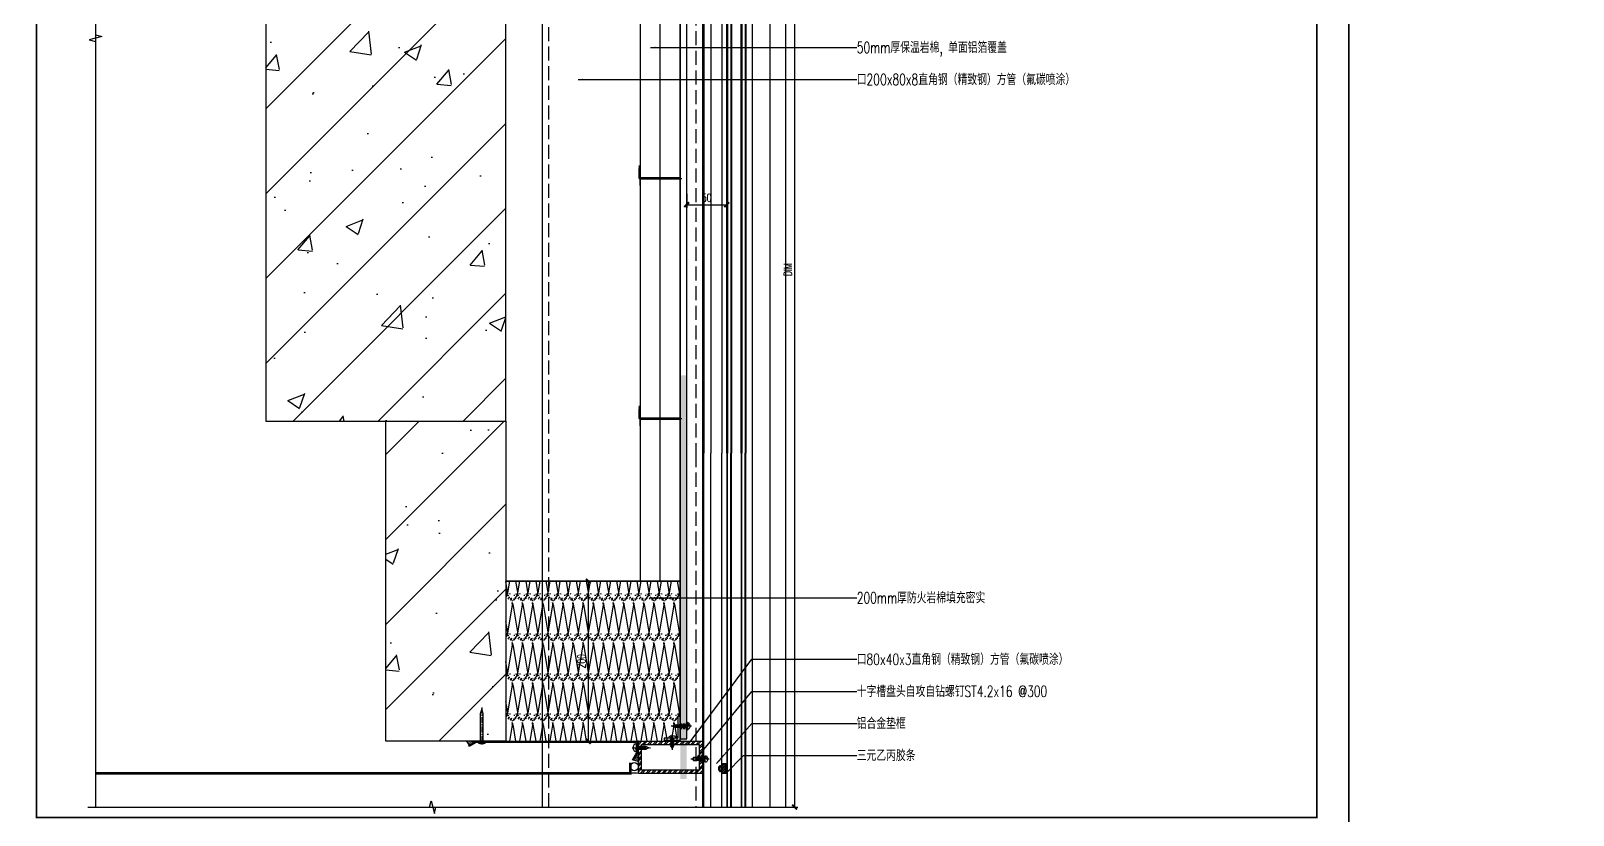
# Model space of a CAD drawing. Extents: x -160106 to 966792, y -663931 to 1550022.
# Drawn here: x -78900 to -76973, y -86502 to -85523 of the extents above; entities that cross this region are included whole.
import ezdxf
from ezdxf.enums import TextEntityAlignment as Align
from ezdxf.xclip import XClip

# ---------------------------------------------------------------- set-up
doc = ezdxf.new("R2010")
doc.units = 0
for name, pattern in [('CENTER', [2, 1.25, -0.25, 0.25, -0.25]), ('ZN-CENTER', [2, 1.25, -0.25, 0.25, -0.25]), ('ZN-DASH', [0.35, 0.25, -0.1])]:
    doc.linetypes.add(name, pattern=pattern)
for name, color, linetype in [('!ZN1-填充-8', 8, 'Continuous'), ('!ZN3-不锈钢板幕墙-7', 7, 'Continuous'), ('!ZN3-其它材质幕墙-60', 60, 'Continuous'), ('!ZN3-玻璃幕墙-4', 4, 'Continuous'), ('!ZN4-辅助材料-1', 1, 'Continuous'), ('!ZN4-配件-11', 11, 'Continuous'), ('!ZN5-钢材投影-40', 40, 'Continuous'), ('!ZN5-铝材投影-112', 112, 'Continuous'), ('!ZN5-铝材断面-6', 6, 'Continuous'), ('!ZN6-虚线-8', 8, 'ZN-DASH'), ('0-cxFrame', 155, 'Continuous'), ('11紧固件', 11, 'Continuous'), ('20剖面图$0$AS-COLN', 6, 'Continuous'), ('20剖面图$0$AS-WALL', 40, 'Continuous'), ('20剖面图$0$PUB_HATCH', 8, 'Continuous'), ('2钢材断面', 2, 'Continuous'), ('3符号', 173, 'Continuous'), ('A_Hatch', 8, 'Continuous'), ('BM', 8, '保温棉'), ('DIM', 173, 'Continuous'), ('Fill', 8, 'Continuous'), ('pj', 4, 'Continuous'), ('TC', 130, 'Continuous'), ('TEXT', 7, 'Continuous'), ('user', 7, 'Continuous')]:
    doc.layers.add(name, color=color, linetype=linetype)
doc.layers.add('0-cxText', color=131, linetype='Continuous', lineweight=25)
doc.styles.add('cx_tuming', font='simhei.ttf')
doc.styles.add('cx_tuqian1', font='')
doc.styles.add('DHTEXT-1', font='ROMANS.shx', dxfattribs={"width": 0.7, "bigfont": 'CHINESE.shx'})
doc.styles.add('黑体', font='simhei.ttf', dxfattribs={"height": 12})
doc.styles.get('cx_tuqian1').set_extended_font_data('SimSun')
doc.linetypes.add('保温棉', pattern='A,0.006248,-6.2484,[134,ltypeshp.shx,S=6.2484,R=0,X=-6.2484,Y=0],-12.4968,[134,ltypeshp.shx,S=6.2484,R=180,X=6.2484,Y=0],-6.2484', length=24.999848)
doc.dimstyles.new('ZN4', dxfattribs={"dimscale": 4, "dimtxt": 2.5, "dimasz": 1.5, "dimexe": 1, "dimexo": 2, "dimgap": 0.9, "dimtad": 1, "dimdec": 0, "dimdsep": 46, "dimtxsty": 'DHTEXT-1', "dimblk": 'ARCHTICK', "dimcen": 2.5, "dimclrd": 173, "dimclre": 173, "dimclrt": 7, "dimazin": 2, "dimtfac": 1, "dimtix": 1, "dimtmove": 2, "dimatfit": 3, "dimfxl": 0, "dimarcsym": 0})

# ---------------------------------------------------------------- blocks, each defined once
blk = doc.blocks.new('*U2284')
at = {"layer": '!ZN1-填充-8'}
for p, q in [((-23, 8), (-23, 900)), ((-19, 8), (-19, 900)), ((-5, 8), (-5, 900)), ((-1, 8), (-1, 900))]:
    blk.add_line(p, q, dxfattribs=at)
at = {"layer": '!ZN3-玻璃幕墙-4'}
for points in [[(-24, 900), (-24, 9), (-23, 8), (-19, 8), (-18, 9), (-18, 900)], [(-6, 900), (-6, 9), (-5, 8), (-1, 8), (0, 9), (0, 900)]]:
    blk.add_lwpolyline(points, dxfattribs=at)
at = {"layer": '!ZN5-钢材投影-40', "ltscale": 0.3}
for p, q in [((-254.4, 900), (-254.4, -900)), ((-54.4, 900), (-54.4, -900))]:
    blk.add_line(p, q, dxfattribs=at)
at = {"layer": '!ZN5-铝材投影-112'}
for p, q in [((-52.4, 40), (-52.4, 900)), ((-43.9, 40), (-43.9, 900)), ((-30, 40), (-30, 900)), ((8, 900), (8, -900)), ((30, 900), (30, -900))]:
    blk.add_line(p, q, dxfattribs=at)
at = {"layer": '!ZN6-虚线-8', "color": 8, "linetype": 'ZN-DASH', "ltscale": 70}
for p, q in [((-246.4, -900), (-246.4, 900)), ((-62.4, 900), (-62.4, -900))]:
    blk.add_line(p, q, dxfattribs=at)
blk = doc.blocks.new('*U1405')
at = {"layer": '!ZN1-填充-8'}
for p, q in [((-23, -8), (-23, -900)), ((-19, -8), (-19, -900)), ((-5, -8), (-5, -900)), ((-1, -8), (-1, -900))]:
    blk.add_line(p, q, dxfattribs=at)
at = {"layer": '!ZN3-玻璃幕墙-4'}
for points in [[(-24, -900), (-24, -9), (-23, -8), (-19, -8), (-18, -9), (-18, -900)], [(-6, -900), (-6, -9), (-5, -8), (-1, -8), (0, -9), (0, -900)]]:
    blk.add_lwpolyline(points, dxfattribs=at)
at = {"layer": '!ZN5-钢材投影-40', "ltscale": 0.3}
for p, q in [((-254.4, 531.9), (-254.4, -900)), ((-54.4, 531.9), (-54.4, -900))]:
    blk.add_line(p, q, dxfattribs=at)
at = {"layer": '!ZN5-铝材投影-112'}
for p, q in [((8, 531.9), (8, -900)), ((30, 531.9), (30, -900)), ((-52.4, -40), (-52.4, -900)), ((-43.9, -40), (-43.9, -900)), ((-30, -40), (-30, -900))]:
    blk.add_line(p, q, dxfattribs=at)
at = {"layer": '!ZN6-虚线-8', "color": 8, "linetype": 'ZN-DASH', "ltscale": 70}
for p, q in [((-246.4, -900), (-246.4, 531.9)), ((-62.4, 531.9), (-62.4, -900))]:
    blk.add_line(p, q, dxfattribs=at)
blk = doc.blocks.new('6mm-三元乙丙胶条')
at = {"layer": 'TC'}
h = blk.add_hatch(dxfattribs=at)
h.set_pattern_fill('ANSI33', color=256, scale=0.4, angle=-90, style=0)
h.set_pattern_definition([(135, (20798.4202, -134095.806), (-1.796051224, -1.796051224), []), (135, (20798.4202, -134094.01), (-1.796051224, -1.796051224), [1.27, -0.635])])
edge = h.paths.add_edge_path()
edge.add_arc((-0.7, 6.4), 12.4, 262.695, 272.1943, ccw=False)
edge.add_line((-2.3, -5.9), (-4.1, -5.5))
edge.add_line((-4.1, -5.5), (-6, -4.8))
edge.add_arc((-6.1, -5.3), 0.5, 70.0836, 149.7887)
edge.add_line((-6.6, -5), (-7, -5.9))
edge.add_arc((-7.3, -5.7), 0.3, 210.0414, 329.7887, ccw=False)
edge.add_line((-7.6, -5.9), (-8.2, -4.8))
edge.add_arc((-8.4, -4.9), 0.25, 30.0414, 149.444)
edge.add_line((-8.6, -4.8), (-9.2, -5.9))
edge.add_arc((-9.5, -5.7), 0.3, 210.1243, 329.444, ccw=False)
edge.add_line((-9.8, -5.9), (-10.4, -4.8))
edge.add_arc((-10.6, -4.9), 0.25, 30.1243, 149.9586)
edge.add_line((-10.8, -4.8), (-11.5, -5.9))
edge.add_arc((-11.7, -5.7), 0.3, 210.1601, 329.9586, ccw=False)
edge.add_line((-12, -5.9), (-12.4, -5.1))
edge.add_line((-12.4, -5.1), (-12.4, 0))
edge.add_line((-12.4, 0), (-10.4, 0))
edge.add_line((-10.4, 0), (-9.9, -0.1))
edge.add_arc((-9.8, 0.1), 0.3, 255.0049, 360)
edge.add_line((-9.5, 0.1), (-9.5, 1.8))
edge.add_line((-9.5, 1.8), (-10.3, 1.8))
edge.add_line((-10.3, 1.8), (-10.3, 2.1))
edge.add_line((-10.3, 2.1), (-8.9, 3.5))
edge.add_line((-8.9, 3.5), (-8.3, 3.7))
edge.add_line((-8.3, 3.7), (-4.1, 3.7))
edge.add_line((-4.1, 3.7), (-3.5, 3.5))
edge.add_line((-3.5, 3.5), (-2.1, 2.1))
edge.add_line((-2.1, 2.1), (-2.1, 1.8))
edge.add_line((-2.1, 1.8), (-2.9, 1.8))
edge.add_line((-2.9, 1.8), (-2.9, 0.1))
edge.add_arc((-2.6, 0.1), 0.3, 180, 284.9951)
edge.add_line((-2.5, -0.1), (-2, 0))
edge.add_line((-2, 0), (0, 0))
edge.add_line((0, 0), (0, -4.6))
edge.add_arc((-0.2, -4.6), 0.2, -90, 0, ccw=False)
edge.add_line((-0.2, -4.8), (-1.6, -4.8))
edge.add_arc((-1.6, -4.3), 0.5, 245.9871, 270, ccw=False)
edge.add_line((-1.8, -4.8), (-4.1, -3.7))
edge.add_arc((-4.2, -4), 0.25, 65.9871, 228.3665)
edge.add_line((-4.4, -4.2), (-4, -4.5))
edge.add_arc((-0.6, 5.2), 10.3, 250.6786, 266.6226)
edge.add_line((-1.2, -5.1), (-0.7, -5.1))
edge.add_arc((-0.7, -5.7), 0.6, -4.0856, 88.8542, ccw=False)
edge.add_line((-0.1, -5.7), (-0.1, -5.8))
edge.add_arc((-0.3, -5.8), 0.2, 272.1943, 355.9144, ccw=False)
edge = h.paths.add_edge_path(flags=16)
edge.add_arc((-4.7, 2.2), 0.5, 0, 90)
edge.add_line((-4.7, 2.7), (-7.7, 2.7))
edge.add_arc((-7.7, 2.2), 0.5, 90, 180)
edge.add_line((-8.2, 2.2), (-8.2, 0.6))
edge.add_arc((-7.7, 0.6), 0.5, 180, 270)
edge.add_line((-7.7, 0.1), (-4.7, 0.1))
edge.add_arc((-4.7, 0.6), 0.5, 270, 360)
edge.add_line((-4.2, 0.6), (-4.2, 2.2))
at = {"layer": 'pj'}
blk.add_lwpolyline([(-0.3, -6, -0.041472), (-2.3, -5.9), (-4.1, -5.5), (-6, -4.8, 0.362514), (-6.6, -5), (-7, -5.9, -0.575881), (-7.6, -5.9), (-8.2, -4.8, 0.57388), (-8.6, -4.8), (-9.2, -5.9, -0.573399), (-9.8, -5.9), (-10.4, -4.8, 0.576387), (-10.8, -4.8), (-11.5, -5.9, -0.576179), (-12, -5.9), (-12.4, -5.1), (-12.4, 0), (-10.4, 0), (-9.9, -0.1, 0.493119), (-9.5, 0.1), (-9.5, 1.8), (-10.3, 1.8), (-10.3, 2.1), (-8.9, 3.5), (-8.3, 3.7), (-4.1, 3.7), (-3.5, 3.5), (-2.1, 2.1), (-2.1, 1.8), (-2.9, 1.8), (-2.9, 0.1, 0.493119), (-2.5, -0.1), (-2, 0), (0, 0), (0, -4.6, -0.414214), (-0.2, -4.8), (-1.6, -4.8, -0.105161), (-1.8, -4.8), (-4.1, -3.7, 0.856947), (-4.4, -4.2), (-4, -4.5, 0.069681), (-1.2, -5.1), (-0.7, -5.1, -0.429323), (-0.1, -5.7), (-0.1, -5.8, -0.382463), (-0.3, -6)], format="xyb", dxfattribs=at)
blk.add_lwpolyline([(-4.2, 2.2, 0.414214), (-4.7, 2.7), (-7.7, 2.7, 0.414214), (-8.2, 2.2), (-8.2, 0.6, 0.414214), (-7.7, 0.1), (-4.7, 0.1, 0.414214), (-4.2, 0.6)], format="xyb", close=True, dxfattribs=at)
blk = doc.blocks.new('20250828110936')
at = {"layer": 'A_Hatch'}
h = blk.add_hatch(dxfattribs=at)
h.set_pattern_fill('ANSI32', color=256)
h.set_pattern_definition([(45, (-80.555, 0), (-3.3676, 3.3676), []), (45, (-78.31, 0), (-3.3676, 3.3676), [])])
h.paths.add_polyline_path([(0, 40), (-80, 40), (-80, 0), (0, 0)])
h.paths.add_polyline_path([(-4, 36), (-4, 4), (-76, 4), (-76, 36)], flags=16)
at = {"layer": '2钢材断面'}
for points in [[(-80, 40), (0, 40), (0, 0), (-80, 0)], [(-76, 36), (-4, 36), (-4, 4), (-76, 4)]]:
    blk.add_lwpolyline(points, close=True, dxfattribs=at)
blk = doc.blocks.new('*U1411')
at = {"color": 0, "linetype": 'CENTER', "ltscale": 3}
blk.add_line((-4.8, 0), (18, 0), dxfattribs=at)
at = {"linetype": 'ByBlock', "ltscale": 10}
for p, q in [((0, 1.5), (10.3, 1.5)), ((1, 2.1), (1.6, -2.1)), ((2.4, 2.1), (3, -2.1)), ((3.8, 2.1), (4.4, -2.1)), ((5.2, 2.1), (5.8, -2.1)), ((6.6, 2.1), (7.2, -2.1)), ((8, 2.1), (8.6, -2.1)), ((9.4, 2.1), (10, -2.1)), ((10.3, -1.6), (0, -1.6))]:
    blk.add_line(p, q, dxfattribs=at)
blk.add_lwpolyline([(-3.1, 0.4, -0.151467), (-1.7, 4), (0, 4), (0, -4), (-1.7, -4, -0.151467), (-3.1, -0.4), (-2.7, -0.4), (-2.7, 0.4)], format="xyb", close=True, dxfattribs=at)
for points in [[(1.3, -1.6), (0.7, 1.5), (1, 2.1), (1.3, 1.5), (1.9, -1.6), (1.6, -2.1)], [(2.7, -1.6), (2.1, 1.5), (2.4, 2.1), (2.7, 1.5), (3.3, -1.6), (3, -2.1)], [(4.1, -1.6), (3.5, 1.5), (3.8, 2.1), (4.1, 1.5), (4.7, -1.6), (4.4, -2.1)], [(5.5, -1.6), (4.9, 1.5), (5.2, 2.1), (5.5, 1.5), (6.1, -1.6), (5.8, -2.1)], [(6.9, -1.6), (6.3, 1.5), (6.6, 2.1), (6.9, 1.5), (7.5, -1.6), (7.2, -2.1)], [(8.3, -1.6), (7.7, 1.5), (8, 2.1), (8.3, 1.5), (8.9, -1.6), (8.6, -2.1)], [(9.7, -1.6), (9.1, 1.5), (9.4, 2.1), (9.7, 1.5), (10.3, -1.6), (10, -2.1)]]:
    blk.add_lwpolyline(points, close=True, dxfattribs=at)
for points in [[(10.3, -1.6, -0.414214), (10.4, -1.7), (10.4, -1.7), (14.6, -1.7), (16, -0.2), (16, 0.2), (14.6, 1.7), (10.4, 1.7), (10.4, 1.7, -0.414214), (10.3, 1.5)], [(11.9, -1.7), (11.8, -0.9), (11.4, -1.1, -0.530462), (10.8, -0.9), (10.7, 0.1, -0.651316), (11.1, 0.4), (11.5, 0.2), (12.1, 0.5), (16, -0.2, -0.201226), (14.6, 1.7)]]:
    blk.add_lwpolyline(points, format="xyb", dxfattribs=at)
at = {"layer": 'Defpoints', "color": 0, "ltscale": 10, "style": 'DHTEXT-1', "width": 0.7}
blk.add_text('4.2', height=1, rotation=90, dxfattribs=at).set_placement((-0.5, -1.4), align=Align.CENTER)
blk = doc.blocks.new('20250828111521')
at = {"layer": 'Fill', "ltscale": 50}
h = blk.add_hatch(dxfattribs=at)
h.set_pattern_fill('ANSI38', color=256, scale=0.4, style=0)
h.set_pattern_definition([(45, (0, 0), (-0.449013, 0.449013), []), (135, (0, 0), (-1.347038, 0.449013), [1.5875, -0.9525])])
h.paths.add_polyline_path([(2, 0), (2, 25.5), (0, 25.5), (0, 0)])
at = {"layer": '11紧固件', "ltscale": 50}
blk.add_lwpolyline([(2, 0), (2, 25.5), (0, 25.5), (0, 0), (2, 0)], dxfattribs=at)
at = {"layer": '!ZN4-配件-11', "color": 1, "rotation": 180}
blk.add_blockref('*U1411', (3.5, 17.9), dxfattribs=at)
at = {"ltscale": 50}
blk.add_blockref('20250828110936', (0, 0), dxfattribs=at)
at = {"layer": 'user', "ltscale": 4, "rotation": 90.00000000000001}
blk.add_blockref('6mm-三元乙丙胶条', (24.4, 12.1), dxfattribs=at)
blk = doc.blocks.new('*U2281')
at = {"color": 0, "linetype": 'CENTER', "ltscale": 3}
blk.add_line((-4.9, 0), (14.5, 0), dxfattribs=at)
at = {"linetype": 'ByBlock', "ltscale": 10}
for p, q in [((0, 1.5), (9.9, 1.5)), ((1, 2.1), (1.6, -2.1)), ((2.4, 2.1), (3, -2.1)), ((3.8, 2.1), (4.4, -2.1)), ((5.2, 2.1), (5.8, -2.1)), ((6.6, 2.1), (7.2, -2.1)), ((8, 2.1), (8.6, -2.1)), ((9.4, 2.1), (10, -2.1)), ((9.9, 1.5), (13, 0)), ((9.9, -1.6), (0, -1.6)), ((13, 0), (9.9, -1.6))]:
    blk.add_line(p, q, dxfattribs=at)
blk.add_lwpolyline([(-3.1, 0.4, -0.151467), (-1.7, 4), (0, 4), (0, -4), (-1.7, -4, -0.151467), (-3.1, -0.4), (-2.7, -0.4), (-2.7, 0.4)], format="xyb", close=True, dxfattribs=at)
for points in [[(1.3, -1.6), (0.7, 1.5), (1, 2.1), (1.3, 1.5), (1.9, -1.6), (1.6, -2.1)], [(2.7, -1.6), (2.1, 1.5), (2.4, 2.1), (2.7, 1.5), (3.3, -1.6), (3, -2.1)], [(4.1, -1.6), (3.5, 1.5), (3.8, 2.1), (4.1, 1.5), (4.7, -1.6), (4.4, -2.1)], [(5.5, -1.6), (4.9, 1.5), (5.2, 2.1), (5.5, 1.5), (6.1, -1.6), (5.8, -2.1)], [(6.9, -1.6), (6.3, 1.5), (6.6, 2.1), (6.9, 1.5), (7.5, -1.6), (7.2, -2.1)], [(8.3, -1.6), (7.7, 1.5), (8, 2.1), (8.3, 1.5), (8.9, -1.6), (8.6, -2.1)], [(9.7, -1.6), (9.1, 1.5), (9.4, 2.1), (9.7, 1.5), (10.3, -1.6), (10, -2.1)]]:
    blk.add_lwpolyline(points, close=True, dxfattribs=at)
at = {"layer": 'Defpoints', "color": 0, "ltscale": 10, "style": 'DHTEXT-1', "width": 0.7}
blk.add_text('4.2', height=1, rotation=90, dxfattribs=at).set_placement((-0.5, -1.4), align=Align.CENTER)
blk = doc.blocks.new('*U2279')
at = {"linetype": 'ByBlock', "ltscale": 15}
for points in [[(-0.5, 50.6), (-9, 50.6), (-9, 50), (-0.6, 50)], [(0.6, 50), (9, 50), (9, 50.6), (1.2, 50.6)]]:
    blk.add_lwpolyline(points, dxfattribs=at)
blk.add_lwpolyline([(0.6, 0.6), (0.6, 50, -0.414214), (1.2, 50.6), (10.9, 50.6), (14.3, 51.2), (10.9, 51.8), (1.2, 51.8, 0.414214), (-0.6, 50), (-0.6, 0.6)], format="xyb", dxfattribs=at)
at = {"color": 0, "linetype": 'ZN-CENTER', "ltscale": 6}
blk.add_lwpolyline([(16.1, 51.2), (1.2, 51.2, 0.414214), (0, 50), (0, -1.8)], format="xyb", dxfattribs=at)
at = {"linetype": 'ByBlock', "ltscale": 15}
blk.add_lwpolyline([(-9, 0.6), (-9, 0), (9, 0), (9, 0.6)], close=True, dxfattribs=at)
blk = doc.blocks.new('*U2280')
at = {"color": 0, "linetype": 'CENTER', "ltscale": 3}
blk.add_line((-4.9, 0), (20.5, 0), dxfattribs=at)
at = {"linetype": 'ByBlock', "ltscale": 10}
for p, q in [((0, 1.5), (15.9, 1.5)), ((1, 2.1), (1.6, -2.1)), ((2.4, 2.1), (3, -2.1)), ((3.8, 2.1), (4.4, -2.1)), ((5.2, 2.1), (5.8, -2.1)), ((6.6, 2.1), (7.2, -2.1)), ((8, 2.1), (8.6, -2.1)), ((9.4, 2.1), (10, -2.1)), ((10.8, 2.1), (11.4, -2.1)), ((12.2, 2.1), (12.8, -2.1)), ((13.6, 2.1), (14.2, -2.1)), ((15, 2.1), (15.6, -2.1)), ((15.9, 1.5), (19, 0)), ((15.9, -1.6), (0, -1.6)), ((19, 0), (15.9, -1.6))]:
    blk.add_line(p, q, dxfattribs=at)
blk.add_lwpolyline([(-3.1, 0.4, -0.151467), (-1.7, 4), (0, 4), (0, -4), (-1.7, -4, -0.151467), (-3.1, -0.4), (-2.7, -0.4), (-2.7, 0.4)], format="xyb", close=True, dxfattribs=at)
for points in [[(1.3, -1.6), (0.7, 1.5), (1, 2.1), (1.3, 1.5), (1.9, -1.6), (1.6, -2.1)], [(2.7, -1.6), (2.1, 1.5), (2.4, 2.1), (2.7, 1.5), (3.3, -1.6), (3, -2.1)], [(4.1, -1.6), (3.5, 1.5), (3.8, 2.1), (4.1, 1.5), (4.7, -1.6), (4.4, -2.1)], [(5.5, -1.6), (4.9, 1.5), (5.2, 2.1), (5.5, 1.5), (6.1, -1.6), (5.8, -2.1)], [(6.9, -1.6), (6.3, 1.5), (6.6, 2.1), (6.9, 1.5), (7.5, -1.6), (7.2, -2.1)], [(8.3, -1.6), (7.7, 1.5), (8, 2.1), (8.3, 1.5), (8.9, -1.6), (8.6, -2.1)], [(9.7, -1.6), (9.1, 1.5), (9.4, 2.1), (9.7, 1.5), (10.3, -1.6), (10, -2.1)], [(11.1, -1.6), (10.5, 1.5), (10.8, 2.1), (11.1, 1.5), (11.7, -1.6), (11.4, -2.1)], [(12.5, -1.6), (11.9, 1.5), (12.2, 2.1), (12.5, 1.5), (13.1, -1.6), (12.8, -2.1)], [(13.9, -1.6), (13.3, 1.5), (13.6, 2.1), (13.9, 1.5), (14.5, -1.6), (14.2, -2.1)], [(15.3, -1.6), (14.7, 1.5), (15, 2.1), (15.3, 1.5), (15.9, -1.6), (15.6, -2.1)]]:
    blk.add_lwpolyline(points, close=True, dxfattribs=at)
at = {"layer": 'Defpoints', "color": 0, "ltscale": 10, "style": 'DHTEXT-1', "width": 0.7}
blk.add_text('4.2', height=1, rotation=90, dxfattribs=at).set_placement((-0.5, -1.4), align=Align.CENTER)
blk = doc.blocks.new('*U2282')
at = {"linetype": 'ByBlock', "ltscale": 10}
blk.add_lwpolyline([(0, -5), (1, -5), (1, 5), (0, 5)], close=True, dxfattribs=at)
blk = doc.blocks.new('*U2283')
at = {"color": 0, "linetype": 'CENTER', "ltscale": 3}
blk.add_line((-5.4, 0), (17.7, 0), dxfattribs=at)
at = {"linetype": 'ByBlock', "ltscale": 10}
for p, q in [((0, 1.8), (12.4, 1.8)), ((1, 2.4), (1.7, -2.4)), ((2.6, 2.4), (3.3, -2.4)), ((4.2, 2.4), (4.9, -2.4)), ((5.8, 2.4), (6.5, -2.4)), ((7.4, 2.4), (8.1, -2.4)), ((9, 2.4), (9.7, -2.4)), ((10.6, 2.4), (11.3, -2.4)), ((12.4, 1.8), (16, 0)), ((16, 0), (12.4, -1.8)), ((12.4, -1.8), (0, -1.8))]:
    blk.add_line(p, q, dxfattribs=at)
blk.add_lwpolyline([(-3.3, 0.4), (-3.7, 0.4, -0.147478), (-2.1, 4.8), (0, 4.8), (0, -4.7), (-2.1, -4.7, -0.147478), (-3.7, -0.4), (-3.3, -0.4)], format="xyb", close=True, dxfattribs=at)
for points in [[(1.3, -1.8), (0.6, 1.8), (1, 2.4), (1.3, 1.8), (2, -1.8), (1.7, -2.4)], [(2.9, -1.8), (2.2, 1.8), (2.6, 2.4), (2.9, 1.8), (3.6, -1.8), (3.3, -2.4)], [(4.5, -1.8), (3.8, 1.8), (4.2, 2.4), (4.5, 1.8), (5.2, -1.8), (4.9, -2.4)], [(6.1, -1.8), (5.4, 1.8), (5.8, 2.4), (6.1, 1.8), (6.8, -1.8), (6.5, -2.4)], [(7.7, -1.8), (7, 1.8), (7.4, 2.4), (7.7, 1.8), (8.4, -1.8), (8.1, -2.4)], [(9.3, -1.8), (8.6, 1.8), (9, 2.4), (9.3, 1.8), (10, -1.8), (9.7, -2.4)], [(10.9, -1.8), (10.2, 1.8), (10.6, 2.4), (10.9, 1.8), (11.6, -1.8), (11.3, -2.4)]]:
    blk.add_lwpolyline(points, close=True, dxfattribs=at)
at = {"layer": 'Defpoints', "color": 0, "ltscale": 10, "style": 'DHTEXT-1', "width": 0.7}
blk.add_text('4.8', height=1, rotation=90, dxfattribs=at).set_placement((-0.5, -1.4), align=Align.CENTER)
blk = doc.blocks.new('*U2373')
at = {"color": 0, "linetype": 'ZN-CENTER', "ltscale": 6}
blk.add_line((43.8, 0), (-2.3, 0), dxfattribs=at)
at = {"linetype": 'ByBlock', "ltscale": 10}
for p, q in [((-1.1, 2.3), (-1.1, -2.3)), ((-0.9, 2.3), (-0.9, -2.3)), ((-0.8, 4.2), (-0.8, -4.2)), ((0, 4.2), (-0.8, 4.2)), ((0, -4.2), (0, 4.2)), ((-0.8, -4.2), (0, -4.2))]:
    blk.add_line(p, q, dxfattribs=at)
blk.add_lwpolyline([(0, -2.5, -0.414214), (0.7, -1.8), (35.9, -1.8), (42, 0), (35.9, 1.9), (0.7, 1.9, -0.414214), (0, 2.5)], format="xyb", dxfattribs=at)
for centre, start, end in [((-1.1, 2.6), 272.9951, 344.3665), ((-1.1, -2.6), 15.6335, 87.0049)]:
    blk.add_arc(centre, 0.329, start, end, dxfattribs=at)
at = {"layer": 'Defpoints', "color": 0, "ltscale": 10, "style": 'DHTEXT-1', "width": 0.7}
blk.add_text('3.7', height=1.12, rotation=90, dxfattribs=at).set_placement((3.1, -0.9), align=Align.CENTER)
blk = doc.blocks.new('室内胶缝示意')
at = {"ltscale": 0.1}
blk.add_arc((-5, 15.6), 16.4, 252.2032, 287.7968, dxfattribs=at)
at = {"ltscale": 0.1, "extrusion": (0, 0, -1)}
blk.add_ellipse((-5, -8.4), major_axis=(0, 5.09), ratio=0.981746, dxfattribs=at)
blk = doc.blocks.new('20250828132035')
at = {"layer": '!ZN1-填充-8', "ltscale": 10}
h = blk.add_hatch(dxfattribs=at)
h.set_pattern_fill('AR-CONC', color=8, scale=10, angle=90)
h.set_pattern_definition([(140, (526, 6539.928), (1.5939, 18.2185), [1.905, -20.955]), (85, (526, 6539.928), (-19.1057, -3.5243), [1.524, -16.764]), (190.451, (526.133, 6541.446), (-17.5117, 14.6943), [1.619, -17.809]), (136.184, (520.92, 6539.928), (4.2042, 27.1079), [2.8575, -31.4325]), (186.636, (521.27, 6542.187), (-24.7426, 23.7404), [2.4285, -26.7135]), (81.184, (520.92, 6539.928), (-24.7425, 23.7405), [2.286, -25.146]), (111, (522.19, 6542.468), (10.22655, 15.1615), [1.905, -20.955]), (56, (522.19, 6542.468), (-18.4188, 6.1802), [1.524, -16.764]), (161.4514, (523.042, 6543.731), (-8.1923, 21.3416), [1.619, -17.809]), (127.5, (526, 6539.928), (-8.4555, 0.30886), [0, -16.5608, 0, -17.018, 0, -16.8275]), (97.5, (526, 6539.928), (-10.01806, 6.68197), [0, -9.7028, 0, -16.1798, 0, -6.4135]), (57.5, (526, 6534.2636), (0.57287, 13.55906), [0, -6.35, 0, -19.812, 0, -26.289]), (47.5, (526, 6531.724), (-2.54265, 14.8129), [0, -8.255, 0, -13.1572, 0, -18.669])])
edge = h.paths.add_edge_path()
edge.add_line((518, 6747.2), (518, 6243))
edge.add_line((518, 6243), (526, 6243))
edge.add_line((526, 6243), (526, 6747.2))
at = {"layer": '!ZN1-填充-8', "ltscale": 20}
h = blk.add_hatch(dxfattribs=at)
h.set_pattern_fill('防火棉', color=256, scale=0.505)
h.set_pattern_definition([(99.64827, (563.68748, 6296.42664), (-25.24999983, 149.95400955), [37.66422, -2598.8313]), (97.1977, (570, 6333.558), (-12.625, 49.98467), [1.4395, -99.3239]), (106.41886, (569.8196, 6334.9862), (-75.749996, 249.92335), [1.4888, -311.169]), (123.29296, (569.3988, 6336.4144), (-63.124998, 99.96934), [1.4238, -297.5724]), (137.0289, (568.6172, 6337.6045), (-50.5, 49.98467), [1.3968, -291.9279]), (147.9891, (567.5952, 6338.5566), (-164.124998, 99.969341), [1.3471, -281.542]), (161.0026, (566.453, 6339.2706), (-138.875, 49.98467), [1.4624, -305.6394]), (170.2329, (565.0702, 6339.7467), (-277.749999, 49.984672), [1.4031, -293.2427]), (9.7671, (562.3047, 6339.7467), (277.75, 49.98467), [1.4031, -293.2427]), (18.9974, (560.922, 6339.2706), (138.875, 49.98467), [1.4624, -305.6394]), (32.0109, (559.7797, 6338.5566), (164.125, 99.96934), [1.3471, -281.542]), (42.9711, (558.7577, 6337.6045), (50.5, 49.98467), [1.3968, -291.9279]), (56.707, (557.9762, 6336.4144), (63.125, 99.96934), [1.4238, -297.5724]), (73.58114, (557.5553, 6334.9862), (75.75, 249.923349), [1.4888, -311.169]), (82.8023, (557.375, 6333.558), (12.625, 49.98467), [1.4395, -99.3239]), (80.35173, (563.68748, 6296.42664), (25.25000008, 149.95400951), [37.66422, -2598.8313]), (9.7671, (557.375, 6290), (277.75, 49.98467), [1.4031, -293.2427]), (18.9974, (558.7577, 6290.238), (151.5, 49.98467), [1.4624, -305.6394]), (32.0109, (560.1405, 6290.714), (75.75, 49.98467), [1.3471, -281.542]), (42.9711, (561.2827, 6291.4282), (50.5, 49.98467), [1.3968, -291.9279]), (56.70704, (562.3047, 6292.3803), (101, 149.954009), [1.4238, -297.5724]), (73.58114, (563.0863, 6293.5704), (12.625, 49.98467), [1.4888, -311.169]), (82.8023, (563.507, 6294.9985), (12.625, 49.98467), [1.4395, -99.3239]), (97.1977, (563.868, 6294.9985), (-12.625, 49.98467), [1.4395, -99.3239]), (106.41886, (564.2887, 6293.5704), (-12.624999, 49.98467), [1.4888, -311.169]), (123.29296, (565.0702, 6292.3803), (-100.999997, 149.954011), [1.4238, -297.5724]), (137.0289, (566.0922, 6291.4282), (-164.124999, 149.95401), [1.3968, -291.9279]), (147.9891, (567.2345, 6290.714), (-75.75, 49.98467), [1.3471, -281.542]), (161.0026, (568.6172, 6290.238), (-151.5, 49.98467), [1.4624, -305.6394]), (170.2329, (570, 6290), (-277.749999, 49.984672), [1.4031, -293.2427])])
h.paths.add_polyline_path([(300, 6290), (518, 6290), (518, 6490), (300, 6490)])
at = {"layer": '!ZN1-填充-8'}
h = blk.add_hatch(dxfattribs=at)
h.set_pattern_fill('AR-SAND', color=256, scale=0.5, style=0)
h.set_pattern_definition([(37.5, (270.0001, 6290), (-0.031497, 0.963412), [0, -0.76, 0, -0.85, 0, -0.8125]), (7.5, (270.0001, 6290), (0.88489, 1.41107), [0, -0.41, 0, -0.685, 0, -0.2625]), (327.5, (269.3851, 6290), (1.55707, 0.00283), [0, -0.25, 0, -0.9, 0, -1.175]), (317.5, (269.3851, 6290), (1.50306, 0.43884), [0, -0.125, 0, -0.59, 0, -0.675])])
edge = h.paths.add_edge_path()
edge.add_line((251.3, 6290), (262.5, 6290))
edge.add_line((262.5, 6290), (253.6, 6284.8))
edge.add_ellipse((243.3, 6283.4), major_axis=(-7.31, 7.31), ratio=1, start_angle=233.2282, end_angle=264.9693)
at = {"layer": '!ZN1-填充-8', "ltscale": 0.1}
h = blk.add_hatch(dxfattribs=at)
h.set_pattern_fill('NET3', color=256, scale=3, style=0)
h.set_pattern_definition([(7e-15, (465.6, 6275), (0, 1.5), []), (60, (465.6, 6275), (-1.29904, 0.75), []), (120, (465.6, 6275), (-1.29904, -0.75), [])])
h.paths.add_polyline_path([(464.6, 6275.2), (465.6, 6275.2), (465.6, 6290), (464.6, 6290)])
at = {"layer": '!ZN1-填充-8'}
h = blk.add_hatch(dxfattribs=at)
h.set_pattern_fill('AR-SAND', color=256, scale=0.5, style=0)
h.set_pattern_definition([(37.5, (339.5999, 6297.7065), (-0.0314967, 0.963412), [0, -0.76, 0, -0.85, 0, -0.8125]), (7.5, (339.5999, 6297.7065), (0.884888, 1.411073), [0, -0.41, 0, -0.685, 0, -0.2625]), (327.5, (338.9849, 6297.7065), (1.557071, 0.0028295), [0, -0.25, 0, -0.9, 0, -1.175]), (317.5, (338.9849, 6297.7065), (1.503063, 0.438838), [0, -0.125, 0, -0.59, 0, -0.675])])
edge = h.paths.add_edge_path()
edge.add_arc((458.7, 6251.9), 14.4, 61.112, 86.8672)
edge.add_line((459.4, 6266.3), (464.6, 6275.2))
edge.add_line((464.6, 6275.2), (464.6, 6275.5))
edge.add_line((464.6, 6275.5), (465.6, 6275.5))
edge.add_line((465.6, 6275.5), (465.6, 6264.5))
at = {"layer": '20剖面图$0$PUB_HATCH'}
h = blk.add_hatch(dxfattribs=at)
h.set_pattern_fill('钢筋混凝土', color=256, scale=30, style=0)
h.set_pattern_definition([(45, (1654313.056, -568207.45), (-53.0330086, 53.0330086), []), (50, (1654313.06, -568207.45), (215.178055, -18.82564), [22.5, -247.5]), (355, (1654313.06, -568207.45), (-41.6254, 225.65764), [18, -198]), (100.4514, (1654330.99, -568209.02), (173.552815, 206.831863), [19.122057, -210.342634]), (46.1842, (1654313.06, -568147.45), (320.172315, -49.655704), [33.75, -371.25]), (96.6356, (1654339.74, -568151.6), (280.39881, 292.23536), [28.683086, -315.5139]), (351.1842, (1654313.06, -568147.45), (280.398584, 292.23558), [27, -297]), (21, (1654343.06, -568162.45), (179.072116, -120.785667), [22.5, -247.5]), (326, (1654343.06, -568162.45), (72.9946, 217.545014), [18, -198]), (71.4514, (1654357.98, -568172.52), (252.066789, 96.75915), [19.122057, -210.342634]), (37.5, (1654313.056, -568207.45), (3.6479566, 99.868156), [0, -195.6, 0, -201, 0, -198.75]), (7.5, (1654313.06, -568207.45), (78.920861, 118.3235136), [0, -114.6, 0, -191.1, 0, -75.75]), (327.5, (1654246.156, -568207.45), (160.146731, -6.7664615), [0, -75, 0, -234, 0, -310.5]), (317.5, (1654216.16, -568207.45), (174.955851, 30.031495), [0, -97.5, 0, -155.4, 0, -220.5])])
h.paths.add_polyline_path([(0, 6690), (300, 6690), (300, 7490), (0, 7490)])
h = blk.add_hatch(dxfattribs=at)
h.set_pattern_fill('钢筋混凝土', color=256, scale=30, style=0)
h.set_pattern_definition([(45, (1654463.056, -568957.45), (-53.0330086, 53.0330086), []), (50, (1654463.06, -568957.45), (215.178055, -18.82564), [22.5, -247.5]), (355, (1654463.06, -568957.45), (-41.6254, 225.65764), [18, -198]), (100.4514, (1654480.99, -568959.02), (173.552815, 206.831863), [19.122057, -210.342634]), (46.1842, (1654463.06, -568897.45), (320.172315, -49.655704), [33.75, -371.25]), (96.6356, (1654489.74, -568901.6), (280.39881, 292.23536), [28.683086, -315.5139]), (351.1842, (1654463.06, -568897.45), (280.398584, 292.23558), [27, -297]), (21, (1654493.06, -568912.45), (179.072116, -120.785667), [22.5, -247.5]), (326, (1654493.06, -568912.45), (72.9946, 217.545014), [18, -198]), (71.4514, (1654507.98, -568922.52), (252.066789, 96.75915), [19.122057, -210.342634]), (37.5, (1654463.056, -568957.45), (3.6479566, 99.868156), [0, -195.6, 0, -201, 0, -198.75]), (7.5, (1654463.06, -568957.45), (78.920861, 118.3235136), [0, -114.6, 0, -191.1, 0, -75.75]), (327.5, (1654396.156, -568957.45), (160.146731, -6.7664615), [0, -75, 0, -234, 0, -310.5]), (317.5, (1654366.16, -568957.45), (174.955851, 30.031495), [0, -97.5, 0, -155.4, 0, -220.5])])
h.paths.add_polyline_path([(150, 6290), (300, 6290), (300, 6690), (150, 6690)])
at = {"layer": 'Fill', "ltscale": 50}
h = blk.add_hatch(dxfattribs=at)
h.set_pattern_fill('ANSI38', color=256, scale=0.4, style=0)
h.set_pattern_definition([(45, (498, 6290.00004), (-0.449013, 0.449013), []), (135, (498, 6290.00004), (-1.347038, 0.449013), [1.5875, -0.9525])])
h.paths.add_polyline_path([(498, 6291), (498, 6290), (517.9, 6290), (517.9, 6291)])
at = {"layer": '!ZN1-填充-8', "const_width": 1}
blk.add_lwpolyline([(468, 6890), (468, 7197.2)], dxfattribs=at)
at = {"layer": '!ZN1-填充-8'}
blk.add_lwpolyline([(300, 6290), (518, 6290), (518, 6490), (300, 6490)], close=True, dxfattribs=at)
at = {"layer": '!ZN3-不锈钢板幕墙-7', "ltscale": 4}
blk.add_lwpolyline([(298.5, 6288.5), (298.5, 6288.5), (262.9, 6288.5), (254.3, 6283.5), (253.6, 6284.8), (262.5, 6290), (300, 6290), (300, 6290), (464.6, 6290), (464.6, 6275.2), (459.4, 6266.3), (458.1, 6267), (463.1, 6275.6), (463.1, 6288.5)], close=True, dxfattribs=at)
at = {"layer": '!ZN3-其它材质幕墙-60', "ltscale": 20}
blk.add_lwpolyline([(518, 7197.2), (518, 6293), (526, 6293), (526, 7197.2)], dxfattribs=at)
at = {"layer": '!ZN4-辅助材料-1', "ltscale": 4}
blk.add_line((300, 6490), (518, 6490), dxfattribs=at)
for points in [[(253.6, 6284.8), (262.5, 6290), (262.5, 6290), (250.3, 6290, -0.198373), (253.6, 6284.8)], [(459.4, 6266.3), (464.6, 6275.2), (465.6, 6275.2), (465.6, 6264.5, 0.112853), (459.4, 6266.3)]]:
    blk.add_lwpolyline(points, format="xyb", dxfattribs=at)
blk.add_lwpolyline([(464.6, 6275.2), (465.6, 6275.2), (465.6, 6290), (464.6, 6290)], close=True, dxfattribs=at)
at = {"layer": '!ZN5-铝材投影-112'}
blk.add_lwpolyline([(518, 6291), (518, 6321), (515, 6321), (515, 6294), (498, 6294), (498, 6291)], close=True, dxfattribs=at)
at = {"layer": '!ZN6-虚线-8', "color": 8, "linetype": 'ZN-DASH', "ltscale": 10}
for p, q in [((518, 6312), (526, 6312)), ((518, 6306), (526, 6306))]:
    blk.add_line(p, q, dxfattribs=at)
at = {"color": 4, "linetype": 'ZN-DASH', "ltscale": 30, "const_width": 3}
for points in [[(455.6, 11773.5), (455.6, 11760), (-2226.7, 11760)], [(455.6, 6263.5), (455.6, 6250), (-1126.3, 6250)]]:
    blk.add_lwpolyline(points, dxfattribs=at)
at = {"layer": '11紧固件', "ltscale": 50}
blk.add_lwpolyline([(498, 6291), (498, 6290), (517.9, 6290), (517.9, 6291), (498, 6291)], dxfattribs=at)
at = {"layer": '20剖面图$0$AS-COLN'}
for p, q in [((300, 6690), (300, 7490)), ((0, 7370), (0, 6690)), ((0, 6690), (300, 6690))]:
    blk.add_line(p, q, dxfattribs=at)
at = {"layer": '20剖面图$0$AS-COLN', "ltscale": 50}
blk.add_lwpolyline([(150, 6690), (300, 6690), (300, 6290), (150, 6290)], close=True, dxfattribs=at)
at = {"layer": '20剖面图$0$AS-WALL', "color": 8}
blk.add_lwpolyline([(6630.2, -250), (300, -250), (300, -250)], dxfattribs=at)
at = {"layer": 'BM'}
blk.add_line((493, 6490), (493, 7197.2), dxfattribs=at)
at = {"layer": 'Defpoints', "color": 8}
blk.add_lwpolyline([(468, 7197.2), (468, 6490), (518, 6490), (518, 7197.2)], dxfattribs=at)
at = {"layer": '!ZN4-配件-11', "color": 1}
for name, p, rotation in [('*U2279', (518, 6993), 90), ('*U2279', (518, 6693), 90), ('*U2373', (270, 6288.5), 90), ('*U2280', (527, 6309), 180), ('*U2281', (508, 6294), 270)]:
    blk.add_blockref(name, p, dxfattribs=dict(at, rotation=rotation))
at = {"layer": '!ZN4-配件-11', "extrusion": (0, 0, -1), "zscale": -1, "rotation": 180}
blk.add_blockref('*U2282', (-526, 6309), dxfattribs=at)
at = {"layer": '!ZN4-配件-11', "color": 1}
blk.add_blockref('*U2283', (463.1, 6281.9), dxfattribs=at)
at = {"layer": '!ZN5-铝材断面-6', "ltscale": 50}
blk.add_blockref('20250828111521', (545.6, 6250), dxfattribs=at)
at = {"ltscale": 50}
for name, p in [('*U1405', (600, 7550)), ('*U2284', (600, 5750))]:
    blk.add_blockref(name, p, dxfattribs=at)
at = {"xscale": -1, "rotation": 180}
blk.add_blockref('室内胶缝示意', (465.6, 6250), dxfattribs=at)
blk = doc.blocks.new('TK22.A2 L(Dragon)')
at = {"layer": '0-cxFrame', "color": 7, "const_width": 0.5}
blk.add_lwpolyline([(0, 0), (-594, 0), (-594, 420), (0, 420)], close=True, dxfattribs=at)
at = {"layer": '0-cxFrame', "const_width": 0.5}
blk.add_lwpolyline([(-80, 10), (-574, 10), (-574, 410), (-80, 410)], close=True, dxfattribs=at)
at = {"style": '黑体', "flags": 4}
blk.add_attdef('图幅', text='', height=3.3, dxfattribs=at).set_placement((-40, 3), align=Align.RIGHT)
at = {"layer": '0-cxText', "flags": 4}
for tag, height, style, p in [('建设单位', 3.5, 'cx_tuming', (-45, 240)), ('项目名称', 3.5, 'cx_tuming', (-45, 210)), ('子项名称', 3.5, 'cx_tuming', (-45, 180)), ('工程编号', 3.3, 'cx_tuqian1', (-35, 165)), ('图名1', 3.5, 'cx_tuming', (-45, 87)), ('图名2', 3.5, 'cx_tuming', (-45, 79)), ('图名3', 3.5, 'cx_tuming', (-45, 71)), ('出图日期', 3.3, 'cx_tuqian1', (-39, 60)), ('专业', 3.3, 'cx_tuqian1', (-55, 52)), ('图号', 3.3, 'cx_tuqian1', (-55, 44)), ('版次', 3.3, 'cx_tuqian1', (-20, 44))]:
    blk.add_attdef(tag, text='', height=height, dxfattribs=dict(at, style=style)).set_placement(p, align=Align.MIDDLE)
at = {"layer": 'Defpoints', "color": 6, "flags": 4}
for tag, height, style, p in [('tufu', 3.3, '黑体', (-12, 12)), ('dwfname', 4, 'cx_tuqian1', (-80, 3))]:
    blk.add_attdef(tag, text='', height=height, dxfattribs=dict(at, style=style)).set_placement(p, align=Align.RIGHT)
blk = doc.blocks.new('_ArchTick')
at = {"color": 0, "linetype": 'ByBlock', "const_width": 0.4}
blk.add_lwpolyline([(-0.5, -0.5), (0.5, 0.5)], dxfattribs=at)
blk = doc.blocks.new('*D1484')
at = {"layer": 'Defpoints', "color": 0, "ltscale": 40, "transparency": 16777216}
for p in [(-78006.5, -85150), (-78006.5, -86492.1), (-77945.6, -86492.1)]:
    blk.add_point(p, dxfattribs=at)
at = {"layer": 'DIM', "color": 173, "linetype": 'ByBlock', "lineweight": -2, "ltscale": 40, "transparency": 16777216}
for p, q in [((-77998.5, -85150), (-77941.6, -85150)), ((-77945.6, -85150), (-77945.6, -86492.1)), ((-77998.5, -86492.1), (-77941.6, -86492.1))]:
    blk.add_line(p, q, dxfattribs=at)
at = {"layer": 'DIM', "color": 173, "lineweight": -2, "ltscale": 40, "transparency": 16777216, "xscale": 6, "yscale": 6, "zscale": 6}
for p, rotation in [((-77945.6, -85150), 90), ((-77945.6, -86492.1), 270)]:
    blk.add_blockref('_ArchTick', p, dxfattribs=dict(at, rotation=rotation))
at = {"layer": 'DIM', "color": 7, "ltscale": 40, "transparency": 16777216, "insert": (-77954.2, -85821), "char_height": 10, "attachment_point": 5, "rotation": 90, "style": 'DHTEXT-1'}
blk.add_mtext('DIM', dxfattribs=at)
blk = doc.blocks.new('*D1507')
at = {"layer": 'Defpoints', "color": 0, "ltscale": 40, "transparency": 16777216}
for p in [(-78080.5, -85718.3), (-78030.5, -85718.3), (-78030.5, -85739.8)]:
    blk.add_point(p, dxfattribs=at)
at = {"layer": 'DIM', "color": 173, "linetype": 'ByBlock', "lineweight": -2, "ltscale": 40, "transparency": 16777216}
for p, q in [((-78080.5, -85726.3), (-78080.5, -85743.8)), ((-78030.5, -85726.3), (-78030.5, -85743.8)), ((-78080.5, -85739.8), (-78030.5, -85739.8))]:
    blk.add_line(p, q, dxfattribs=at)
at = {"layer": 'DIM', "color": 173, "lineweight": -2, "ltscale": 40, "transparency": 16777216, "xscale": 6, "yscale": 6, "zscale": 6, "rotation": 180}
blk.add_blockref('_ArchTick', (-78080.5, -85739.8), dxfattribs=at)
at = {"layer": 'DIM', "color": 173, "lineweight": -2, "ltscale": 40, "transparency": 16777216, "xscale": 6, "yscale": 6, "zscale": 6}
blk.add_blockref('_ArchTick', (-78030.5, -85739.8), dxfattribs=at)
at = {"layer": 'DIM', "color": 7, "ltscale": 40, "transparency": 16777216, "insert": (-78055.5, -85731.2), "char_height": 10, "attachment_point": 5, "style": 'DHTEXT-1'}
blk.add_mtext('50', dxfattribs=at)
blk = doc.blocks.new('*D1885')
at = {"layer": 'Defpoints', "color": 0, "ltscale": 40, "transparency": 16777216}
for p in [(-78273.3, -86210), (-78203.4, -86210), (-78273.3, -86410)]:
    blk.add_point(p, dxfattribs=at)
at = {"layer": 'DIM', "color": 173, "linetype": 'ByBlock', "lineweight": -2, "ltscale": 40, "transparency": 16777216}
for p, q in [((-78265.3, -86210), (-78199.4, -86210)), ((-78203.4, -86410), (-78203.4, -86210)), ((-78265.3, -86410), (-78199.4, -86410))]:
    blk.add_line(p, q, dxfattribs=at)
at = {"layer": 'DIM', "color": 173, "lineweight": -2, "ltscale": 40, "transparency": 16777216, "xscale": 6, "yscale": 6, "zscale": 6}
for p, rotation in [((-78203.4, -86210), 90), ((-78203.4, -86410), 270)]:
    blk.add_blockref('_ArchTick', p, dxfattribs=dict(at, rotation=rotation))
at = {"layer": 'DIM', "color": 7, "ltscale": 40, "transparency": 16777216, "insert": (-78212, -86310), "char_height": 10, "attachment_point": 5, "rotation": 90, "style": 'DHTEXT-1'}
blk.add_mtext('200', dxfattribs=at)

msp = doc.modelspace()

# ---------------------------------------------------------------- block references
at = {"ltscale": 50}
ref = msp.add_blockref('20250828132035', (-75853.47, -97764.22), dxfattribs=at)
XClip(ref).set_block_clipping_path([(-383.6332905604, 11628.4933007862), (825.3595986764, 14673.3031612723)])
ref = msp.add_blockref('20250828132035', (-78606.49, -92699.96), dxfattribs=at)
XClip(ref).set_block_clipping_path([(-212.7131614868, 6207.8567009832), (649.8650869959, 7813.8519071587)])
ref = msp.add_blockref('20250828132035', (-80273.87, -86085.54), dxfattribs=at)
XClip(ref).set_block_clipping_path([(-96.7647989804, -640.091455574), (814.8825443383, 367.4414649424)])

# ---------------------------------------------------------------- texts
at = {"layer": 'TEXT', "ltscale": 40, "style": 'DHTEXT-1', "width": 0.7}
for s, p in [('50mm厚保温岩棉, 单面铝箔覆盖', (-77867.97, -85543.5)), ('口200x80x8直角钢（精致钢）方管（氟碳喷涂）', (-77867.97, -85583.5)), ('200mm厚防火岩棉填充密实', (-77867.97, -86230.69)), ('口80x40x3直角钢（精致钢）方管（氟碳喷涂）', (-77867.97, -86307.55)), ('十字槽盘头自攻自钻螺钉ST4.2x16 @300', (-77867.97, -86347.55)), ('铝合金垫框', (-77867.97, -86387.55)), ('三元乙丙胶条', (-77867.97, -86427.55))]:
    msp.add_text(s, height=14, dxfattribs=at).set_placement(p, align=Align.MIDDLE_LEFT)

# ---------------------------------------------------------------- next in the draw order: linework, layer by layer
at = {"layer": '3符号'}
for points in [[(-78819.2, -84876.51), (-78819.2, -85527.83), (-78811.2, -85529.83), (-78827.2, -85533.83), (-78819.2, -85535.83), (-78819.2, -86492.11)], [(-78828.8, -86492.11), (-78401.85, -86492.11), (-78399.85, -86484.11), (-78395.85, -86500.11), (-78393.85, -86492.11), (-77966.89, -86492.11)]]:
    msp.add_lwpolyline(points, dxfattribs=at)

# ---------------------------------------------------------------- next in the draw order: block references
at = {"layer": '0-cxFrame', "xscale": 4, "yscale": 4, "zscale": 4, "rotation": 270}
msp.add_blockref('TK22.A2 L(Dragon)', (-78932.94, -86825.19), dxfattribs=at)

# ---------------------------------------------------------------- next in the draw order: dimensions: what is measured, and where the dimension line sits
at = {"layer": 'DIM', "ltscale": 40}
dim = msp.add_linear_dim(base=(-77945.61, -86492.11), p1=(-78006.49, -85149.96), p2=(-78006.49, -86492.11), angle=90, text='DIM', dimstyle='ZN4', dxfattribs=at)
dim.commit()
dim.dimension.update_dxf_attribs({"geometry": '*D1484', "text_midpoint": (-77954.21, -85821.04)})
dim = msp.add_linear_dim(base=(-78030.49, -85739.75), p1=(-78080.49, -85718.26), p2=(-78030.49, -85718.26), dimstyle='ZN4', dxfattribs=at)
dim.commit()
dim.dimension.update_dxf_attribs({"geometry": '*D1507', "text_midpoint": (-78055.49, -85731.15)})
dim = msp.add_linear_dim(base=(-78203.37, -86209.96), p1=(-78273.31, -86409.96), p2=(-78273.31, -86209.96), angle=90, dimstyle='ZN4', dxfattribs=at)
dim.commit()
dim.dimension.update_dxf_attribs({"geometry": '*D1885', "text_midpoint": (-78211.97, -86309.96)})

# ---------------------------------------------------------------- next in the draw order: leaders
at = {"layer": 'DIM'}
for points in [[(-78125.64, -85543.5), (-77913.36, -85543.5), (-77867.97, -85543.5)], [(-78216, -85583.5), (-77913.36, -85583.5), (-77867.97, -85583.5)], [(-78125.64, -86230.69), (-77913.36, -86230.69), (-77867.97, -86230.69)], [(-78078.61, -86413.96), (-77999, -86307.55), (-77867.97, -86307.55)], [(-78069.22, -86432.43), (-77999, -86347.55), (-77867.97, -86347.55)], [(-78043.13, -86437.86), (-77999, -86387.55), (-77867.97, -86387.55)], [(-78031.37, -86450.26), (-78009.65, -86427.55), (-77867.97, -86427.55)]]:
    msp.add_leader(points, dimstyle='ZN4', dxfattribs=at)

doc.saveas('drawing.dxf')
